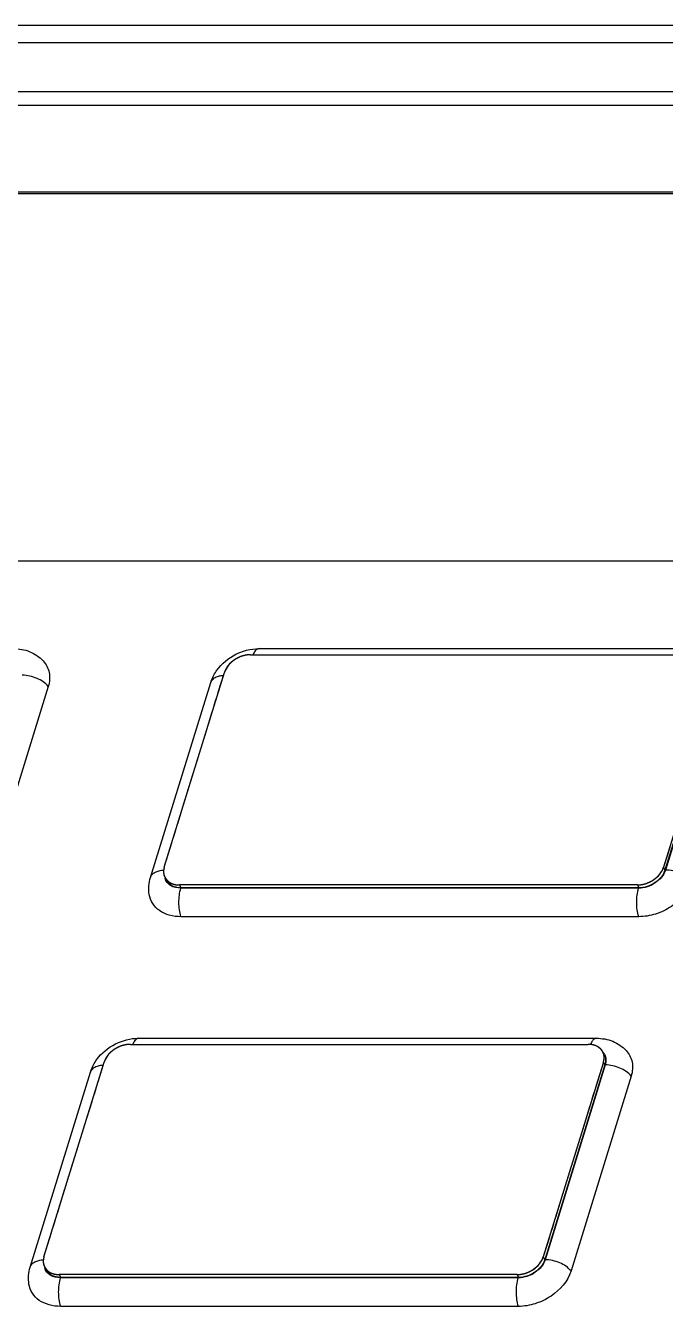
# Model space of a CAD drawing. Header units: millimetres. Extents: x 179 to 1020, y 292 to 886.
# Drawn here: x 815.8 to 825.24, y 619 to 637.88 of the extents above; entities that cross this region are included whole.
import ezdxf

# ---------------------------------------------------------------- set-up
doc = ezdxf.new("R2010")
doc.units = ezdxf.units.MM
doc.linetypes.add('CENTER', pattern=[0.6, 0.375, -0.075, 0.075, -0.075])
for name, color, linetype in [('00_CURVE', 7, 'Continuous'), ('VF-51-F001SOLIDLINE', 7, 'Continuous'), ('VF-51-P002SOLIDLINE', 7, 'Continuous')]:
    doc.layers.add(name, color=color, linetype=linetype)

msp = doc.modelspace()

# ---------------------------------------------------------------- linework, layer by layer
at = {"layer": '00_CURVE', "linetype": 'CENTER'}
for p, q in [((819.118, 628.606), (825.873, 628.606)), ((817.843, 625.473), (818.731, 628.345)), ((826.099, 628.345), (825.212, 625.473)), ((824.824, 625.212), (818.069, 625.212)), ((817.343, 622.862), (824.098, 622.862)), ((816.068, 619.729), (816.956, 622.601)), ((824.324, 622.601), (823.436, 619.729)), ((823.049, 619.468), (816.294, 619.468))]:
    msp.add_line(p, q, dxfattribs=at)
for points, knots in [([(819.02, 628.594), (819.016, 628.592), (819.007, 628.59), (818.991, 628.585), (818.97, 628.578), (818.95, 628.57), (818.934, 628.562), (818.927, 628.559), (818.923, 628.557)], [0, 0, 0, 0, 0.125, 0.25, 0.5, 0.75, 0.875, 1, 1, 1, 1]), ([(819.118, 628.606), (819.115, 628.606), (819.11, 628.606), (819.104, 628.606), (819.1, 628.606), (819.095, 628.605), (819.089, 628.605), (819.083, 628.605), (819.077, 628.604), (819.07, 628.603), (819.064, 628.602), (819.058, 628.601), (819.052, 628.6), (819.046, 628.599), (819.039, 628.598), (819.031, 628.596), (819.024, 628.595), (819.02, 628.594)], [0, 0, 0, 0, 0.125, 0.15625, 0.1875, 0.25, 0.3125, 0.375, 0.4375, 0.5, 0.5625, 0.625, 0.6875, 0.75, 0.8125, 0.875, 1, 1, 1, 1]), ([(818.771, 628.426), (818.769, 628.423), (818.764, 628.416), (818.756, 628.403), (818.747, 628.386), (818.739, 628.369), (818.734, 628.356), (818.732, 628.349), (818.731, 628.345)], [0, 0, 0, 0, 0.125, 0.25, 0.5, 0.75, 0.875, 1, 1, 1, 1]), ([(818.837, 628.499), (818.834, 628.496), (818.83, 628.492), (818.824, 628.487), (818.819, 628.482), (818.815, 628.478), (818.81, 628.474), (818.806, 628.469), (818.802, 628.465), (818.798, 628.46), (818.793, 628.455), (818.79, 628.451), (818.786, 628.446), (818.782, 628.441), (818.777, 628.435), (818.773, 628.43), (818.771, 628.426)], [0, 0, 0, 0, 0.125, 0.1875, 0.25, 0.3125, 0.375, 0.4375, 0.5, 0.5625, 0.625, 0.6875, 0.75, 0.8125, 0.875, 1, 1, 1, 1]), ([(818.923, 628.557), (818.919, 628.554), (818.911, 628.55), (818.896, 628.542), (818.878, 628.53), (818.86, 628.518), (818.847, 628.507), (818.84, 628.502), (818.837, 628.499)], [0, 0, 0, 0, 0.125, 0.25, 0.5, 0.75, 0.875, 1, 1, 1, 1]), ([(817.834, 625.43), (817.834, 625.428), (817.834, 625.426), (817.833, 625.423), (817.833, 625.419), (817.833, 625.412), (817.833, 625.405), (817.833, 625.4), (817.833, 625.397), (817.833, 625.394), (817.833, 625.393)], [0, 0, 0, 0, 0.125, 0.1875, 0.25, 0.5, 0.75, 0.8125, 0.875, 1, 1, 1, 1]), ([(817.833, 625.393), (817.833, 625.39), (817.834, 625.386), (817.834, 625.38), (817.835, 625.375), (817.836, 625.371), (817.837, 625.367), (817.838, 625.363), (817.839, 625.359), (817.84, 625.355), (817.841, 625.35), (817.843, 625.346), (817.844, 625.342), (817.845, 625.338), (817.848, 625.333), (817.85, 625.329), (817.851, 625.326)], [0, 0, 0, 0, 0.125, 0.1875, 0.25, 0.3125, 0.375, 0.4375, 0.5, 0.5625, 0.625, 0.6875, 0.75, 0.8125, 0.875, 1, 1, 1, 1]), ([(817.843, 625.473), (817.843, 625.471), (817.842, 625.469), (817.841, 625.466), (817.84, 625.46), (817.837, 625.452), (817.836, 625.444), (817.835, 625.439), (817.835, 625.435), (817.834, 625.432), (817.834, 625.43)], [0, 0, 0, 0, 0.125, 0.1875, 0.25, 0.5, 0.75, 0.8125, 0.875, 1, 1, 1, 1]), ([(824.824, 625.212), (824.829, 625.212), (824.839, 625.213), (824.852, 625.214), (824.862, 625.215), (824.87, 625.216), (824.876, 625.216), (824.881, 625.217), (824.883, 625.217), (824.885, 625.217), (824.887, 625.217), (824.89, 625.218), (824.894, 625.219), (824.903, 625.221), (824.916, 625.224), (824.929, 625.227), (824.938, 625.229), (824.942, 625.231), (824.945, 625.231), (824.947, 625.232), (824.949, 625.232), (824.951, 625.233), (824.956, 625.235), (824.965, 625.239), (824.977, 625.244), (824.99, 625.249), (824.998, 625.252), (825.003, 625.254), (825.005, 625.255), (825.007, 625.255), (825.009, 625.257), (825.011, 625.258), (825.016, 625.26), (825.024, 625.265), (825.036, 625.272), (825.048, 625.279), (825.056, 625.284), (825.06, 625.286), (825.063, 625.287), (825.065, 625.288), (825.066, 625.29), (825.068, 625.291), (825.072, 625.294), (825.079, 625.3), (825.09, 625.308), (825.1, 625.316), (825.107, 625.322), (825.111, 625.325), (825.113, 625.327), (825.115, 625.328), (825.116, 625.329), (825.118, 625.331), (825.121, 625.334), (825.127, 625.341), (825.136, 625.35), (825.145, 625.36), (825.151, 625.366), (825.154, 625.369), (825.156, 625.371), (825.157, 625.373), (825.158, 625.374), (825.159, 625.376), (825.162, 625.38), (825.166, 625.387), (825.173, 625.397), (825.18, 625.407), (825.185, 625.414), (825.187, 625.418), (825.189, 625.42), (825.19, 625.421), (825.19, 625.423), (825.191, 625.425), (825.193, 625.429), (825.195, 625.434), (825.198, 625.441), (825.201, 625.449), (825.206, 625.46), (825.21, 625.469), (825.212, 625.473)], [0, 0, 0, 0, 0.03125, 0.0625, 0.078125, 0.09375, 0.109375, 0.117188, 0.121094, 0.125, 0.128906, 0.132812, 0.140625, 0.15625, 0.1875, 0.21875, 0.234375, 0.242188, 0.246094, 0.25, 0.253906, 0.257812, 0.265625, 0.28125, 0.3125, 0.34375, 0.359375, 0.367188, 0.371094, 0.375, 0.378906, 0.382812, 0.390625, 0.40625, 0.4375, 0.46875, 0.484375, 0.492188, 0.496094, 0.5, 0.503906, 0.507812, 0.515625, 0.53125, 0.5625, 0.59375, 0.609375, 0.617188, 0.621094, 0.625, 0.628906, 0.632812, 0.640625, 0.65625, 0.6875, 0.71875, 0.734375, 0.742188, 0.746094, 0.75, 0.753906, 0.757812, 0.765625, 0.78125, 0.8125, 0.84375, 0.859375, 0.867188, 0.871094, 0.875, 0.878906, 0.882812, 0.890625, 0.90625, 0.921875, 0.9375, 0.96875, 1, 1, 1, 1]), ([(817.851, 625.326), (817.853, 625.323), (817.855, 625.318), (817.858, 625.313), (817.86, 625.31), (817.863, 625.306), (817.866, 625.301), (817.868, 625.298), (817.871, 625.295), (817.874, 625.292), (817.876, 625.288), (817.878, 625.286), (817.88, 625.284), (817.883, 625.281), (817.886, 625.278), (817.889, 625.275), (817.892, 625.272), (817.896, 625.269), (817.9, 625.265), (817.903, 625.263), (817.907, 625.26), (817.911, 625.257), (817.915, 625.254), (817.917, 625.253)], [0, 0, 0, 0, 0.125, 0.15625, 0.1875, 0.25, 0.3125, 0.34375, 0.375, 0.4375, 0.46875, 0.5, 0.53125, 0.5625, 0.625, 0.65625, 0.6875, 0.75, 0.8125, 0.84375, 0.875, 0.9375, 1, 1, 1, 1]), ([(817.917, 625.253), (817.92, 625.251), (817.925, 625.248), (817.932, 625.245), (817.936, 625.242), (817.939, 625.24), (817.943, 625.239), (817.95, 625.236), (817.956, 625.233), (817.961, 625.231), (817.964, 625.23), (817.969, 625.228), (817.975, 625.226), (817.982, 625.224), (817.986, 625.222), (817.991, 625.221), (817.998, 625.22), (818.004, 625.219), (818.011, 625.217), (818.018, 625.216), (818.026, 625.215), (818.034, 625.214), (818.039, 625.213), (818.043, 625.213), (818.049, 625.213), (818.058, 625.212), (818.066, 625.212), (818.069, 625.212)], [0, 0, 0, 0, 0.0625, 0.125, 0.15625, 0.171875, 0.1875, 0.25, 0.3125, 0.328125, 0.34375, 0.375, 0.4375, 0.46875, 0.5, 0.53125, 0.5625, 0.625, 0.65625, 0.6875, 0.75, 0.8125, 0.828125, 0.84375, 0.875, 0.9375, 1, 1, 1, 1]), ([(817.062, 622.754), (817.059, 622.752), (817.054, 622.748), (817.048, 622.743), (817.044, 622.738), (817.039, 622.734), (817.035, 622.729), (817.031, 622.725), (817.026, 622.72), (817.022, 622.716), (817.018, 622.711), (817.014, 622.706), (817.011, 622.702), (817.007, 622.697), (817.002, 622.69), (816.998, 622.685), (816.996, 622.682)], [0, 0, 0, 0, 0.125, 0.1875, 0.25, 0.3125, 0.375, 0.4375, 0.5, 0.5625, 0.625, 0.6875, 0.75, 0.8125, 0.875, 1, 1, 1, 1]), ([(817.148, 622.812), (817.144, 622.81), (817.136, 622.806), (817.121, 622.797), (817.102, 622.786), (817.085, 622.773), (817.072, 622.763), (817.065, 622.757), (817.062, 622.754)], [0, 0, 0, 0, 0.125, 0.25, 0.5, 0.75, 0.875, 1, 1, 1, 1]), ([(817.245, 622.849), (817.241, 622.848), (817.232, 622.846), (817.216, 622.841), (817.195, 622.834), (817.175, 622.825), (817.159, 622.818), (817.151, 622.814), (817.148, 622.812)], [0, 0, 0, 0, 0.125, 0.25, 0.5, 0.75, 0.875, 1, 1, 1, 1]), ([(817.343, 622.862), (817.339, 622.862), (817.335, 622.862), (817.329, 622.862), (817.325, 622.861), (817.32, 622.861), (817.314, 622.861), (817.308, 622.86), (817.301, 622.86), (817.295, 622.859), (817.289, 622.858), (817.283, 622.857), (817.277, 622.856), (817.27, 622.855), (817.264, 622.854), (817.256, 622.852), (817.249, 622.85), (817.245, 622.849)], [0, 0, 0, 0, 0.125, 0.15625, 0.1875, 0.25, 0.3125, 0.375, 0.4375, 0.5, 0.5625, 0.625, 0.6875, 0.75, 0.8125, 0.875, 1, 1, 1, 1]), ([(824.189, 622.849), (824.185, 622.85), (824.18, 622.852), (824.173, 622.853), (824.162, 622.856), (824.151, 622.858), (824.139, 622.859), (824.133, 622.86), (824.128, 622.861), (824.122, 622.861), (824.116, 622.862), (824.108, 622.862), (824.102, 622.862), (824.098, 622.862)], [0, 0, 0, 0, 0.125, 0.1875, 0.25, 0.5, 0.5625, 0.625, 0.6875, 0.75, 0.8125, 0.875, 1, 1, 1, 1]), ([(824.211, 622.841), (824.208, 622.843), (824.202, 622.845), (824.196, 622.847), (824.192, 622.848), (824.19, 622.849), (824.189, 622.849)], [0, 0, 0, 0, 0.5, 0.75, 0.875, 1, 1, 1, 1]), ([(824.263, 622.812), (824.261, 622.813), (824.258, 622.815), (824.255, 622.818), (824.25, 622.821), (824.245, 622.824), (824.237, 622.829), (824.228, 622.834), (824.218, 622.838), (824.214, 622.84), (824.211, 622.841)], [0, 0, 0, 0, 0.125, 0.1875, 0.25, 0.375, 0.5, 0.75, 0.875, 1, 1, 1, 1]), ([(824.288, 622.789), (824.288, 622.79), (824.286, 622.791), (824.284, 622.793), (824.282, 622.795), (824.28, 622.797), (824.278, 622.799), (824.276, 622.801), (824.275, 622.802), (824.273, 622.803), (824.272, 622.805), (824.269, 622.807), (824.267, 622.809), (824.264, 622.811), (824.263, 622.812)], [0, 0, 0, 0, 0.125, 0.1875, 0.25, 0.375, 0.4375, 0.5, 0.5625, 0.625, 0.6875, 0.75, 0.875, 1, 1, 1, 1]), ([(824.316, 622.748), (824.315, 622.749), (824.314, 622.752), (824.312, 622.755), (824.31, 622.759), (824.307, 622.764), (824.301, 622.774), (824.294, 622.782), (824.288, 622.789)], [0, 0, 0, 0, 0.125, 0.1875, 0.25, 0.375, 0.5, 1, 1, 1, 1]), ([(824.324, 622.601), (824.325, 622.604), (824.326, 622.61), (824.328, 622.618), (824.33, 622.624), (824.331, 622.627), (824.331, 622.632), (824.332, 622.638), (824.333, 622.644), (824.333, 622.648), (824.334, 622.652), (824.334, 622.655), (824.334, 622.66), (824.334, 622.666), (824.334, 622.672), (824.334, 622.675), (824.334, 622.677), (824.334, 622.68), (824.334, 622.683), (824.333, 622.688), (824.332, 622.694), (824.332, 622.7), (824.331, 622.703), (824.33, 622.707), (824.328, 622.714), (824.327, 622.72), (824.326, 622.724), (824.325, 622.727), (824.323, 622.732), (824.32, 622.739), (824.317, 622.745), (824.316, 622.748)], [0, 0, 0, 0, 0.0625, 0.125, 0.15625, 0.171875, 0.1875, 0.25, 0.28125, 0.3125, 0.328125, 0.34375, 0.375, 0.4375, 0.46875, 0.484375, 0.5, 0.515625, 0.53125, 0.5625, 0.625, 0.65625, 0.671875, 0.6875, 0.75, 0.8125, 0.828125, 0.84375, 0.875, 0.9375, 1, 1, 1, 1]), ([(816.996, 622.682), (816.993, 622.678), (816.989, 622.672), (816.981, 622.659), (816.972, 622.642), (816.964, 622.625), (816.959, 622.611), (816.957, 622.604), (816.956, 622.601)], [0, 0, 0, 0, 0.125, 0.25, 0.5, 0.75, 0.875, 1, 1, 1, 1]), ([(816.068, 619.729), (816.067, 619.727), (816.067, 619.725), (816.066, 619.721), (816.064, 619.716), (816.062, 619.708), (816.061, 619.7), (816.06, 619.694), (816.059, 619.69), (816.059, 619.687), (816.059, 619.685)], [0, 0, 0, 0, 0.125, 0.1875, 0.25, 0.5, 0.75, 0.8125, 0.875, 1, 1, 1, 1]), ([(823.049, 619.468), (823.054, 619.468), (823.064, 619.469), (823.077, 619.47), (823.087, 619.471), (823.095, 619.471), (823.101, 619.472), (823.105, 619.472), (823.108, 619.472), (823.11, 619.472), (823.112, 619.473), (823.114, 619.474), (823.119, 619.475), (823.128, 619.477), (823.141, 619.48), (823.154, 619.483), (823.163, 619.485), (823.167, 619.486), (823.17, 619.487), (823.172, 619.487), (823.174, 619.488), (823.176, 619.489), (823.181, 619.491), (823.189, 619.494), (823.202, 619.499), (823.215, 619.504), (823.223, 619.508), (823.228, 619.509), (823.23, 619.51), (823.232, 619.511), (823.234, 619.512), (823.236, 619.514), (823.24, 619.516), (823.249, 619.521), (823.261, 619.528), (823.273, 619.534), (823.281, 619.539), (823.285, 619.542), (823.288, 619.543), (823.29, 619.544), (823.291, 619.545), (823.293, 619.547), (823.297, 619.55), (823.304, 619.556), (823.315, 619.564), (823.325, 619.572), (823.332, 619.578), (823.336, 619.581), (823.338, 619.582), (823.34, 619.583), (823.341, 619.585), (823.343, 619.587), (823.346, 619.59), (823.352, 619.597), (823.361, 619.606), (823.37, 619.615), (823.376, 619.622), (823.379, 619.625), (823.381, 619.627), (823.382, 619.628), (823.383, 619.63), (823.384, 619.632), (823.387, 619.635), (823.391, 619.643), (823.398, 619.653), (823.405, 619.663), (823.41, 619.67), (823.412, 619.674), (823.413, 619.676), (823.415, 619.677), (823.415, 619.679), (823.416, 619.681), (823.418, 619.685), (823.42, 619.69), (823.423, 619.696), (823.426, 619.705), (823.431, 619.716), (823.435, 619.724), (823.436, 619.729)], [0, 0, 0, 0, 0.03125, 0.0625, 0.078125, 0.09375, 0.109375, 0.117188, 0.121094, 0.125, 0.128906, 0.132812, 0.140625, 0.15625, 0.1875, 0.21875, 0.234375, 0.242188, 0.246094, 0.25, 0.253906, 0.257812, 0.265625, 0.28125, 0.3125, 0.34375, 0.359375, 0.367188, 0.371094, 0.375, 0.378906, 0.382812, 0.390625, 0.40625, 0.4375, 0.46875, 0.484375, 0.492188, 0.496094, 0.5, 0.503906, 0.507812, 0.515625, 0.53125, 0.5625, 0.59375, 0.609375, 0.617188, 0.621094, 0.625, 0.628906, 0.632812, 0.640625, 0.65625, 0.6875, 0.71875, 0.734375, 0.742188, 0.746094, 0.75, 0.753906, 0.757812, 0.765625, 0.78125, 0.8125, 0.84375, 0.859375, 0.867188, 0.871094, 0.875, 0.878906, 0.882812, 0.890625, 0.90625, 0.921875, 0.9375, 0.96875, 1, 1, 1, 1]), ([(816.059, 619.685), (816.059, 619.684), (816.058, 619.682), (816.058, 619.679), (816.058, 619.674), (816.057, 619.667), (816.058, 619.66), (816.058, 619.656), (816.058, 619.653), (816.058, 619.65), (816.058, 619.648)], [0, 0, 0, 0, 0.125, 0.1875, 0.25, 0.5, 0.75, 0.8125, 0.875, 1, 1, 1, 1]), ([(816.058, 619.648), (816.058, 619.645), (816.059, 619.641), (816.059, 619.636), (816.06, 619.631), (816.061, 619.627), (816.062, 619.622), (816.063, 619.618), (816.063, 619.614), (816.065, 619.61), (816.066, 619.606), (816.067, 619.602), (816.069, 619.598), (816.07, 619.594), (816.073, 619.589), (816.074, 619.585), (816.076, 619.582)], [0, 0, 0, 0, 0.125, 0.1875, 0.25, 0.3125, 0.375, 0.4375, 0.5, 0.5625, 0.625, 0.6875, 0.75, 0.8125, 0.875, 1, 1, 1, 1]), ([(816.076, 619.582), (816.078, 619.578), (816.08, 619.574), (816.083, 619.569), (816.085, 619.565), (816.088, 619.561), (816.091, 619.557), (816.093, 619.554), (816.096, 619.551), (816.098, 619.547), (816.101, 619.544), (816.103, 619.541), (816.105, 619.539), (816.108, 619.536), (816.111, 619.533), (816.114, 619.531), (816.117, 619.528), (816.121, 619.524), (816.125, 619.521), (816.128, 619.518), (816.132, 619.516), (816.136, 619.513), (816.14, 619.51), (816.142, 619.509)], [0, 0, 0, 0, 0.125, 0.15625, 0.1875, 0.25, 0.3125, 0.34375, 0.375, 0.4375, 0.46875, 0.5, 0.53125, 0.5625, 0.625, 0.65625, 0.6875, 0.75, 0.8125, 0.84375, 0.875, 0.9375, 1, 1, 1, 1]), ([(816.142, 619.509), (816.144, 619.507), (816.15, 619.504), (816.156, 619.5), (816.161, 619.497), (816.164, 619.496), (816.168, 619.494), (816.175, 619.491), (816.181, 619.488), (816.185, 619.486), (816.189, 619.485), (816.194, 619.484), (816.2, 619.482), (816.206, 619.48), (816.211, 619.478), (816.216, 619.477), (816.223, 619.476), (816.229, 619.474), (816.236, 619.473), (816.243, 619.472), (816.251, 619.471), (816.259, 619.47), (816.264, 619.469), (816.268, 619.469), (816.274, 619.468), (816.283, 619.468), (816.291, 619.468), (816.294, 619.468)], [0, 0, 0, 0, 0.0625, 0.125, 0.15625, 0.171875, 0.1875, 0.25, 0.3125, 0.328125, 0.34375, 0.375, 0.4375, 0.46875, 0.5, 0.53125, 0.5625, 0.625, 0.65625, 0.6875, 0.75, 0.8125, 0.828125, 0.84375, 0.875, 0.9375, 1, 1, 1, 1])]:
    msp.add_open_spline(points, degree=3, knots=knots, dxfattribs=at)
at = {"layer": 'VF-51-F001SOLIDLINE', "linetype": 'Continuous'}
for p, q in [((842.848, 636.702), (807.479, 636.702)), ((835.865, 635.423), (813.654, 635.423)), ((835.859, 635.402), (813.664, 635.402)), ((811.975, 629.992), (834.204, 629.992)), ((819.118, 628.606), (825.873, 628.606)), ((819.242, 628.696), (825.996, 628.696)), ((817.64, 625.323), (818.528, 628.195)), ((817.843, 625.473), (818.731, 628.345)), ((826.099, 628.345), (825.212, 625.473)), ((826.119, 628.304), (825.232, 625.432)), ((826.126, 628.304), (825.238, 625.432)), ((816.131, 628.138), (815.243, 625.266)), ((825.212, 625.473), (825.232, 625.432)), ((818.069, 625.212), (818.09, 625.17)), ((824.824, 625.212), (818.069, 625.212)), ((824.843, 625.165), (818.088, 625.165)), ((824.844, 625.17), (818.09, 625.17)), ((824.824, 625.212), (824.844, 625.17)), ((824.845, 624.744), (818.09, 624.744)), ((817.467, 622.952), (824.221, 622.952)), ((817.343, 622.862), (824.098, 622.862)), ((816.068, 619.729), (816.956, 622.601)), ((824.324, 622.601), (823.436, 619.729)), ((824.344, 622.559), (823.457, 619.687)), ((824.351, 622.559), (823.463, 619.687)), ((824.324, 622.601), (824.344, 622.559)), ((815.865, 619.578), (816.753, 622.451)), ((824.733, 622.394), (823.845, 619.521)), ((823.436, 619.729), (823.457, 619.687)), ((816.294, 619.468), (816.315, 619.426)), ((823.049, 619.468), (816.294, 619.468)), ((823.067, 619.421), (816.313, 619.421)), ((823.069, 619.426), (816.315, 619.426)), ((823.049, 619.468), (823.069, 619.426)), ((823.07, 618.999), (816.315, 618.999))]:
    msp.add_line(p, q, dxfattribs=at)
for centre, radius, start, end in [((818.632, 628.163), 0.109, 155.9363, 162.8905), ((824.098, 622.516), 0.346, 85.4398, 90.0208), ((824.182, 622.63), 0.179, 28.6155, 36.767), ((816.857, 622.419), 0.109, 155.9363, 162.8905)]:
    msp.add_arc(centre, radius, start, end, dxfattribs=at)
for points, knots in [([(815.619, 628.696), (815.7, 628.696), (815.863, 628.668), (816.002, 628.575), (816.056, 628.517)], [0, 0, 0, 0, 0.504027, 1, 1, 1, 1]), ([(818.649, 628.415), (818.726, 628.509), (818.865, 628.61), (819.019, 628.663), (819.059, 628.673)], [0, 0, 0, 0, 0.747605, 1, 1, 1, 1]), ([(819.118, 628.606), (819.034, 628.606), (818.871, 628.553), (818.754, 628.42), (818.731, 628.345)], [0, 0, 0, 0, 0.51698, 1, 1, 1, 1]), ([(819.242, 628.696), (819.234, 628.696), (819.211, 628.69), (819.179, 628.659), (819.163, 628.628), (819.155, 628.61)], [0, 0, 0, 0, 0.189793, 0.536673, 1, 1, 1, 1]), ([(816.056, 628.517), (816.1, 628.47), (816.165, 628.343), (816.151, 628.204), (816.131, 628.138)], [0, 0, 0, 0, 0.484052, 1, 1, 1, 1]), ([(818.528, 628.195), (818.547, 628.255), (818.585, 628.332), (818.635, 628.399), (818.649, 628.415)], [0, 0, 0, 0, 0.747053, 1, 1, 1, 1]), ([(816.131, 628.138), (816.088, 628.191), (815.964, 628.272), (815.822, 628.304), (815.748, 628.304)], [0, 0, 0, 0, 0.478219, 1, 1, 1, 1]), ([(818.533, 628.207), (818.542, 628.228), (818.576, 628.266), (818.622, 628.285), (818.648, 628.292)], [0, 0, 0, 0, 0.455154, 1, 1, 1, 1]), ([(818.648, 628.292), (818.653, 628.293), (818.675, 628.299), (818.698, 628.302), (818.715, 628.303)], [0, 0, 0, 0, 0.239439, 1, 1, 1, 1]), ([(817.64, 625.323), (817.645, 625.338), (817.663, 625.369), (817.709, 625.403), (817.768, 625.424), (817.813, 625.43), (817.837, 625.431)], [0, 0, 0, 0, 0.205414, 0.433888, 0.698426, 1, 1, 1, 1]), ([(817.843, 625.473), (817.841, 625.466), (817.834, 625.44), (817.832, 625.412), (817.833, 625.392)], [0, 0, 0, 0, 0.259063, 1, 1, 1, 1]), ([(824.824, 625.212), (824.908, 625.212), (825.071, 625.266), (825.188, 625.398), (825.212, 625.473)], [0, 0, 0, 0, 0.51698, 1, 1, 1, 1]), ([(825.238, 625.432), (825.214, 625.355), (825.095, 625.22), (824.928, 625.165), (824.843, 625.165)], [0, 0, 0, 0, 0.48302, 1, 1, 1, 1]), ([(825.232, 625.432), (825.209, 625.356), (825.092, 625.224), (824.928, 625.17), (824.844, 625.17)], [0, 0, 0, 0, 0.483018, 1, 1, 1, 1]), ([(825.62, 625.266), (825.578, 625.319), (825.454, 625.399), (825.312, 625.432), (825.238, 625.432)], [0, 0, 0, 0, 0.478219, 1, 1, 1, 1]), ([(817.851, 625.326), (817.868, 625.291), (817.936, 625.227), (818.024, 625.212), (818.069, 625.212)], [0, 0, 0, 0, 0.463606, 1, 1, 1, 1]), ([(818.088, 625.165), (818.036, 625.165), (817.957, 625.182), (817.882, 625.247), (817.861, 625.288), (817.854, 625.31)], [0, 0, 0, 0, 0.533516, 0.770942, 1, 1, 1, 1]), ([(818.09, 625.17), (818.044, 625.17), (817.956, 625.186), (817.889, 625.249), (817.871, 625.285)], [0, 0, 0, 0, 0.536489, 1, 1, 1, 1]), ([(818.09, 624.744), (818.068, 624.811), (818.052, 624.954), (818.067, 625.097), (818.088, 625.165)], [0, 0, 0, 0, 0.497935, 1, 1, 1, 1]), ([(824.845, 624.744), (824.823, 624.811), (824.807, 624.954), (824.822, 625.097), (824.843, 625.165)], [0, 0, 0, 0, 0.497935, 1, 1, 1, 1]), ([(825.62, 625.266), (825.574, 625.116), (825.395, 624.915), (825.1, 624.773), (824.928, 624.744), (824.845, 624.744)], [0, 0, 0, 0, 0.48037, 0.745088, 1, 1, 1, 1]), ([(818.09, 624.744), (818.032, 624.744), (817.921, 624.757), (817.773, 624.823), (817.665, 624.931), (817.63, 625.024), (817.622, 625.071)], [0, 0, 0, 0, 0.280639, 0.535375, 0.770216, 1, 1, 1, 1]), ([(816.873, 622.671), (816.951, 622.765), (817.089, 622.866), (817.244, 622.918), (817.284, 622.929)], [0, 0, 0, 0, 0.747605, 1, 1, 1, 1]), ([(817.467, 622.952), (817.459, 622.952), (817.436, 622.946), (817.404, 622.915), (817.388, 622.884), (817.38, 622.866)], [0, 0, 0, 0, 0.189793, 0.536673, 1, 1, 1, 1]), ([(824.221, 622.952), (824.213, 622.952), (824.189, 622.945), (824.156, 622.912), (824.14, 622.88), (824.132, 622.86)], [0, 0, 0, 0, 0.187808, 0.534264, 1, 1, 1, 1]), ([(824.221, 622.952), (824.302, 622.952), (824.465, 622.924), (824.604, 622.831), (824.658, 622.772)], [0, 0, 0, 0, 0.504027, 1, 1, 1, 1]), ([(817.343, 622.862), (817.259, 622.862), (817.096, 622.808), (816.979, 622.676), (816.956, 622.601)], [0, 0, 0, 0, 0.51698, 1, 1, 1, 1]), ([(824.316, 622.748), (824.304, 622.772), (824.268, 622.816), (824.216, 622.841), (824.189, 622.849)], [0, 0, 0, 0, 0.479509, 1, 1, 1, 1]), ([(824.324, 622.601), (824.332, 622.626), (824.339, 622.676), (824.327, 622.726), (824.316, 622.748)], [0, 0, 0, 0, 0.517356, 1, 1, 1, 1]), ([(824.339, 622.716), (824.351, 622.693), (824.366, 622.64), (824.359, 622.586), (824.351, 622.559)], [0, 0, 0, 0, 0.482496, 1, 1, 1, 1]), ([(824.658, 622.772), (824.702, 622.725), (824.767, 622.599), (824.753, 622.459), (824.733, 622.394)], [0, 0, 0, 0, 0.484052, 1, 1, 1, 1]), ([(816.753, 622.451), (816.771, 622.511), (816.809, 622.588), (816.86, 622.655), (816.873, 622.671)], [0, 0, 0, 0, 0.747053, 1, 1, 1, 1]), ([(816.758, 622.463), (816.767, 622.483), (816.801, 622.521), (816.847, 622.54), (816.872, 622.547)], [0, 0, 0, 0, 0.455154, 1, 1, 1, 1]), ([(816.872, 622.547), (816.878, 622.549), (816.9, 622.554), (816.923, 622.557), (816.94, 622.558)], [0, 0, 0, 0, 0.239439, 1, 1, 1, 1]), ([(824.337, 622.706), (824.347, 622.685), (824.36, 622.635), (824.352, 622.584), (824.344, 622.559)], [0, 0, 0, 0, 0.483016, 1, 1, 1, 1]), ([(824.733, 622.394), (824.691, 622.447), (824.566, 622.527), (824.425, 622.559), (824.351, 622.559)], [0, 0, 0, 0, 0.478219, 1, 1, 1, 1]), ([(816.068, 619.729), (816.066, 619.722), (816.059, 619.696), (816.057, 619.668), (816.058, 619.648)], [0, 0, 0, 0, 0.259063, 1, 1, 1, 1]), ([(823.049, 619.468), (823.133, 619.468), (823.296, 619.521), (823.413, 619.654), (823.436, 619.729)], [0, 0, 0, 0, 0.51698, 1, 1, 1, 1]), ([(815.865, 619.578), (815.87, 619.594), (815.888, 619.625), (815.933, 619.658), (815.993, 619.68), (816.038, 619.686), (816.062, 619.687)], [0, 0, 0, 0, 0.205414, 0.433888, 0.698426, 1, 1, 1, 1]), ([(816.076, 619.582), (816.093, 619.546), (816.16, 619.483), (816.248, 619.468), (816.294, 619.468)], [0, 0, 0, 0, 0.463606, 1, 1, 1, 1]), ([(816.313, 619.421), (816.261, 619.421), (816.182, 619.437), (816.107, 619.502), (816.085, 619.544), (816.079, 619.566)], [0, 0, 0, 0, 0.533516, 0.770942, 1, 1, 1, 1]), ([(816.315, 619.426), (816.269, 619.426), (816.181, 619.442), (816.114, 619.505), (816.096, 619.54)], [0, 0, 0, 0, 0.536489, 1, 1, 1, 1]), ([(823.463, 619.687), (823.439, 619.611), (823.32, 619.476), (823.153, 619.421), (823.067, 619.421)], [0, 0, 0, 0, 0.48302, 1, 1, 1, 1]), ([(823.457, 619.687), (823.434, 619.612), (823.317, 619.48), (823.153, 619.426), (823.069, 619.426)], [0, 0, 0, 0, 0.483018, 1, 1, 1, 1]), ([(823.845, 619.521), (823.799, 619.371), (823.62, 619.171), (823.324, 619.029), (823.153, 618.999), (823.07, 618.999)], [0, 0, 0, 0, 0.48037, 0.745088, 1, 1, 1, 1]), ([(823.845, 619.521), (823.803, 619.575), (823.679, 619.655), (823.537, 619.687), (823.463, 619.687)], [0, 0, 0, 0, 0.478219, 1, 1, 1, 1]), ([(816.315, 618.999), (816.257, 618.999), (816.146, 619.013), (815.997, 619.078), (815.89, 619.186), (815.854, 619.279), (815.847, 619.326)], [0, 0, 0, 0, 0.280639, 0.535375, 0.770216, 1, 1, 1, 1]), ([(816.315, 618.999), (816.293, 619.066), (816.277, 619.21), (816.292, 619.353), (816.313, 619.421)], [0, 0, 0, 0, 0.497935, 1, 1, 1, 1]), ([(823.07, 618.999), (823.048, 619.066), (823.032, 619.21), (823.046, 619.353), (823.067, 619.421)], [0, 0, 0, 0, 0.497935, 1, 1, 1, 1])]:
    msp.add_open_spline(points, degree=3, knots=knots, dxfattribs=at)
for points in [[(819.059, 628.673), (819.118, 628.688), (819.18, 628.696), (819.242, 628.696)], [(817.833, 625.392), (817.835, 625.37), (817.841, 625.347), (817.851, 625.326)], [(817.622, 625.071), (817.608, 625.154), (817.616, 625.242), (817.64, 625.323)], [(817.284, 622.929), (817.343, 622.944), (817.405, 622.952), (817.467, 622.952)], [(824.189, 622.849), (824.168, 622.855), (824.147, 622.859), (824.125, 622.861)], [(815.847, 619.326), (815.833, 619.409), (815.84, 619.498), (815.865, 619.578)], [(816.058, 619.648), (816.06, 619.625), (816.066, 619.602), (816.076, 619.582)]]:
    msp.add_open_spline(points, degree=3, dxfattribs=at)
at = {"layer": 'VF-51-P002SOLIDLINE', "linetype": 'Continuous'}
for p, q in [((844.702, 637.881), (806.404, 637.881)), ((844.499, 637.628), (806.201, 637.628)), ((842.811, 636.905), (807.442, 636.905))]:
    msp.add_line(p, q, dxfattribs=at)

doc.saveas('drawing.dxf')
